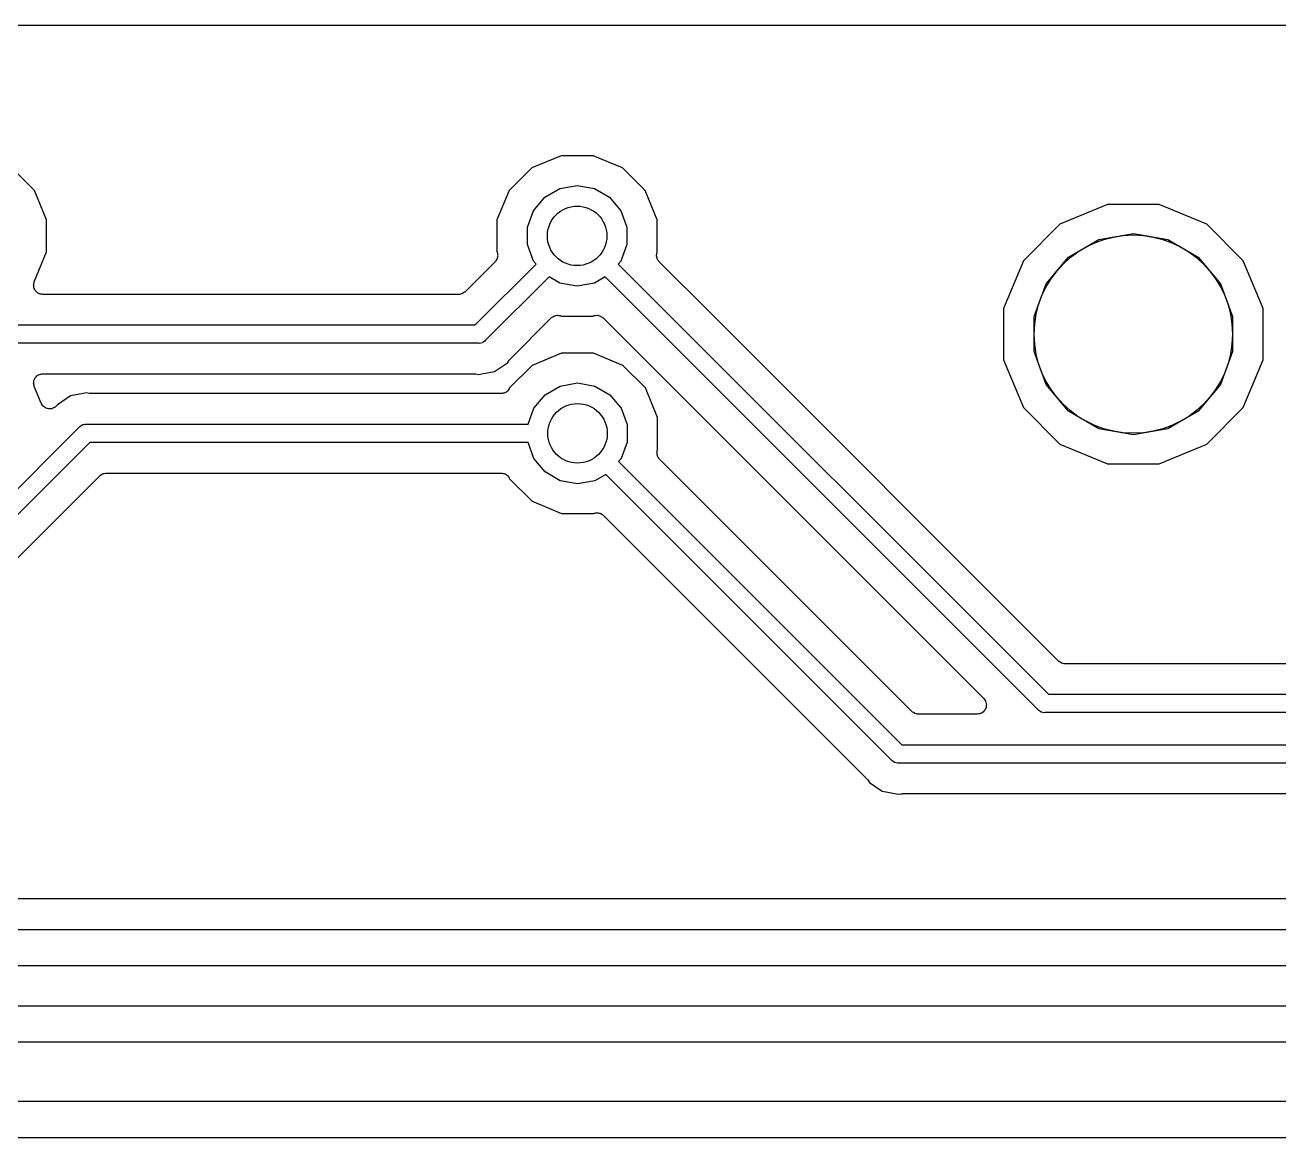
# Model space of a CAD drawing. Extents: x 24 to 196, y -189 to -31.
# Drawn here: x 102.06 to 122.92, y -51.48 to -32.96 of the extents above; entities that cross this region are included whole.
import ezdxf

# ---------------------------------------------------------------- set-up
doc = ezdxf.new("R2010")
doc.units = 0
doc.header["$MEASUREMENT"] = 0
doc.layers.add('BLACK', color=7, linetype='CONTINUOUS')

msp = doc.modelspace()

# ---------------------------------------------------------------- linework, layer by layer
at = {"layer": 'BLACK', "linetype": 'CONTINUOUS'}
for p, q in [((95.1306, -32.9565), (131.818, -32.9565)), ((110.98, -35.1315), (110.49, -35.3345)), ((111.51, -35.1315), (110.98, -35.1315)), ((112, -35.3345), (111.51, -35.1315)), ((102.215, -35.7096), (101.84, -35.3345)), ((110.49, -35.3345), (110.115, -35.7096)), ((112.375, -35.7096), (112, -35.3345)), ((110.958, -35.6773), (111.245, -35.6268)), ((111.245, -35.6268), (111.532, -35.6773)), ((102.418, -36.1998), (102.215, -35.7096)), ((110.115, -35.7096), (109.911, -36.1998)), ((110.519, -36.0459), (110.706, -35.8229)), ((110.706, -35.8229), (110.958, -35.6773)), ((111.532, -35.6773), (111.784, -35.8229)), ((111.784, -35.8229), (111.971, -36.0459)), ((112.578, -36.1998), (112.375, -35.7096)), ((110.419, -36.3194), (110.519, -36.0459)), ((111.971, -36.0459), (112.07, -36.3194)), ((120.071, -35.942), (119.278, -36.2705)), ((120.929, -35.942), (120.071, -35.942)), ((121.722, -36.2705), (120.929, -35.942)), ((102.418, -36.7303), (102.418, -36.1998)), ((109.911, -36.1998), (109.911, -36.7302)), ((112.578, -36.7302), (112.578, -36.1998)), ((119.278, -36.2705), (118.671, -36.8776)), ((122.329, -36.8776), (121.722, -36.2705)), ((110.419, -36.6106), (110.419, -36.3194)), ((112.07, -36.3194), (112.07, -36.6106)), ((119.927, -36.5256), (120.5, -36.4245)), ((120.5, -36.4245), (121.073, -36.5256)), ((110.519, -36.8841), (110.419, -36.6106)), ((112.07, -36.6106), (111.971, -36.8841)), ((119.423, -36.8165), (119.927, -36.5256)), ((121.073, -36.5256), (121.577, -36.8165)), ((102.212, -37.2289), (102.418, -36.7303)), ((109.879, -36.8972), (109.381, -37.395)), ((109.885, -36.889), (109.879, -36.8972)), ((109.892, -36.8822), (109.885, -36.889)), ((109.9, -36.8675), (109.892, -36.8822)), ((109.909, -36.8539), (109.9, -36.8675)), ((109.912, -36.8442), (109.909, -36.8539)), ((109.911, -36.7302), (109.912, -36.7311)), ((109.912, -36.7311), (109.914, -36.7409)), ((109.916, -36.8353), (109.912, -36.8442)), ((109.914, -36.7409), (109.918, -36.75)), ((109.919, -36.8188), (109.916, -36.8353)), ((109.918, -36.75), (109.92, -36.7666)), ((109.923, -36.8027), (109.919, -36.8188)), ((109.92, -36.7666), (109.923, -36.7828)), ((109.923, -36.7828), (109.922, -36.7928)), ((109.922, -36.7928), (109.923, -36.8027)), ((110.561, -36.9338), (110.519, -36.8841)), ((111.971, -36.8841), (111.929, -36.9338)), ((112.567, -36.7828), (112.57, -36.7666)), ((112.568, -36.7928), (112.567, -36.7828)), ((112.567, -36.8027), (112.568, -36.7928)), ((112.571, -36.8188), (112.567, -36.8027)), ((112.57, -36.7666), (112.572, -36.75)), ((112.574, -36.8353), (112.571, -36.8188)), ((112.572, -36.75), (112.576, -36.7409)), ((112.578, -36.8442), (112.574, -36.8353)), ((112.576, -36.7409), (112.578, -36.7311)), ((112.578, -36.7311), (112.578, -36.7302)), ((112.581, -36.8539), (112.578, -36.8442)), ((112.59, -36.8675), (112.581, -36.8539)), ((112.598, -36.8822), (112.59, -36.8675)), ((112.605, -36.889), (112.598, -36.8822)), ((112.611, -36.8972), (112.605, -36.889)), ((113.462, -37.7482), (112.611, -36.8972)), ((118.671, -36.8776), (118.342, -37.6707)), ((119.049, -37.2623), (119.423, -36.8165)), ((121.577, -36.8165), (121.951, -37.2623)), ((122.658, -37.6707), (122.329, -36.8776)), ((109.547, -37.9476), (110.561, -36.9338)), ((111.929, -36.9338), (119.09, -44.0944)), ((102.201, -37.2806), (102.203, -37.2708)), ((102.203, -37.297), (102.201, -37.2806)), ((102.203, -37.2607), (102.208, -37.2451)), ((102.203, -37.2708), (102.203, -37.2607)), ((102.203, -37.3137), (102.203, -37.297)), ((102.206, -37.3231), (102.203, -37.3137)), ((102.207, -37.333), (102.206, -37.3231)), ((102.215, -37.3478), (102.207, -37.333)), ((102.208, -37.2451), (102.212, -37.2289)), ((110.777, -37.1482), (109.722, -38.2031)), ((110.958, -37.2527), (110.777, -37.1482)), ((111.245, -37.3032), (110.958, -37.2527)), ((111.532, -37.2527), (111.245, -37.3032)), ((111.713, -37.1482), (111.532, -37.2527)), ((118.914, -44.3499), (111.713, -37.1482)), ((118.85, -37.8091), (119.049, -37.2623)), ((121.951, -37.2623), (122.15, -37.8091)), ((102.221, -37.3634), (102.215, -37.3478)), ((102.227, -37.3711), (102.221, -37.3634)), ((102.232, -37.38), (102.227, -37.3711)), ((102.244, -37.3912), (102.232, -37.38)), ((102.255, -37.4039), (102.244, -37.3912)), ((102.263, -37.409), (102.255, -37.4039)), ((102.271, -37.4157), (102.263, -37.409)), ((102.286, -37.4221), (102.271, -37.4157)), ((102.301, -37.4304), (102.286, -37.4221)), ((102.311, -37.4322), (102.301, -37.4304)), ((102.32, -37.436), (102.311, -37.4322)), ((102.336, -37.4367), (102.32, -37.436)), ((102.353, -37.4396), (102.336, -37.4367)), ((109.273, -37.4396), (102.353, -37.4396)), ((109.28, -37.4384), (109.273, -37.4396)), ((109.287, -37.439), (109.28, -37.4384)), ((109.306, -37.4339), (109.287, -37.439)), ((109.325, -37.4304), (109.306, -37.4339)), ((109.331, -37.4271), (109.325, -37.4304)), ((109.338, -37.4253), (109.331, -37.4271)), ((109.354, -37.4139), (109.338, -37.4253)), ((109.371, -37.4039), (109.354, -37.4139)), ((109.376, -37.3988), (109.371, -37.4039)), ((109.381, -37.395), (109.376, -37.3988)), ((119.256, -43.5418), (113.462, -37.7482)), ((118.342, -37.6707), (118.342, -38.5293)), ((122.658, -38.5293), (122.658, -37.6707)), ((95.8916, -37.9476), (109.547, -37.9476)), ((110.134, -38.5104), (110.813, -37.8312)), ((110.813, -37.8312), (110.821, -37.8254)), ((110.821, -37.8254), (110.828, -37.818)), ((110.828, -37.818), (110.843, -37.8103)), ((110.843, -37.8103), (110.856, -37.8008)), ((110.856, -37.8008), (110.866, -37.7982)), ((110.866, -37.7982), (110.875, -37.7936)), ((110.875, -37.7936), (110.891, -37.7914)), ((110.891, -37.7914), (110.907, -37.7871)), ((110.907, -37.7871), (110.917, -37.788)), ((110.917, -37.788), (110.927, -37.7867)), ((110.927, -37.7867), (110.943, -37.7903)), ((110.943, -37.7903), (110.96, -37.7917)), ((110.96, -37.7917), (110.969, -37.796)), ((110.969, -37.796), (110.979, -37.7981)), ((110.979, -37.7981), (110.98, -37.7985)), ((110.98, -37.7985), (111.51, -37.7985)), ((111.51, -37.7985), (111.511, -37.7981)), ((111.511, -37.7981), (111.521, -37.796)), ((111.521, -37.796), (111.53, -37.7917)), ((111.53, -37.7917), (111.547, -37.7903)), ((111.547, -37.7903), (111.563, -37.7867)), ((111.563, -37.7867), (111.573, -37.788)), ((111.573, -37.788), (111.583, -37.7871)), ((111.583, -37.7871), (111.599, -37.7914)), ((111.599, -37.7914), (111.615, -37.7936)), ((111.615, -37.7936), (111.624, -37.7982)), ((111.624, -37.7982), (111.634, -37.8008)), ((111.634, -37.8008), (111.647, -37.8103)), ((111.647, -37.8103), (111.662, -37.818)), ((111.662, -37.818), (111.669, -37.8254)), ((111.669, -37.8254), (111.677, -37.8312)), ((111.677, -37.8312), (118.01, -44.1644)), ((118.85, -38.3909), (118.85, -37.8091)), ((122.15, -37.8091), (122.15, -38.3909)), ((109.603, -38.2524), (95.9481, -38.2524)), ((109.623, -38.2542), (109.603, -38.2524)), ((109.643, -38.2489), (109.623, -38.2542)), ((109.663, -38.2454), (109.643, -38.2489)), ((109.669, -38.242), (109.663, -38.2454)), ((109.675, -38.2403), (109.669, -38.242)), ((109.692, -38.2287), (109.675, -38.2403)), ((109.709, -38.2185), (109.692, -38.2287)), ((109.722, -38.2031), (109.709, -38.2185)), ((109.868, -38.7221), (110.086, -38.5761)), ((110.086, -38.5761), (110.115, -38.5335)), ((110.115, -38.5335), (110.125, -38.5226)), ((110.125, -38.5226), (110.134, -38.5104)), ((110.987, -38.4175), (110.497, -38.6205)), ((111.517, -38.4175), (110.987, -38.4175)), ((112.007, -38.6205), (111.517, -38.4175)), ((118.342, -38.5293), (118.671, -39.3224)), ((119.049, -38.9377), (118.85, -38.3909)), ((122.15, -38.3909), (121.951, -38.9377)), ((122.329, -39.3224), (122.658, -38.5293)), ((102.244, -38.8088), (102.255, -38.7961)), ((102.255, -38.7961), (102.264, -38.791)), ((102.264, -38.791), (102.271, -38.7843)), ((102.271, -38.7843), (102.287, -38.7779)), ((102.287, -38.7779), (102.301, -38.7696)), ((102.301, -38.7696), (102.311, -38.7678)), ((102.311, -38.7678), (102.32, -38.764)), ((102.32, -38.764), (102.337, -38.7633)), ((102.337, -38.7633), (102.353, -38.7604)), ((102.353, -38.7604), (109.53, -38.7604)), ((109.53, -38.7604), (109.545, -38.763)), ((109.545, -38.763), (109.56, -38.7633)), ((109.56, -38.7633), (109.61, -38.7733)), ((109.61, -38.7733), (109.66, -38.7633)), ((109.66, -38.7633), (109.868, -38.7221)), ((110.497, -38.6205), (110.122, -38.9956)), ((112.382, -38.9956), (112.007, -38.6205)), ((102.201, -38.9194), (102.203, -38.903)), ((102.203, -38.9292), (102.201, -38.9194)), ((102.203, -38.8863), (102.206, -38.8769)), ((102.203, -38.903), (102.203, -38.8863)), ((102.203, -38.9393), (102.203, -38.9292)), ((102.209, -38.9549), (102.203, -38.9393)), ((102.206, -38.8769), (102.208, -38.867)), ((102.208, -38.867), (102.215, -38.8522)), ((102.212, -38.9711), (102.209, -38.9549)), ((102.328, -39.2507), (102.212, -38.9711)), ((102.215, -38.8522), (102.221, -38.8366)), ((102.221, -38.8366), (102.228, -38.8289)), ((102.228, -38.8289), (102.232, -38.82)), ((102.232, -38.82), (102.244, -38.8088)), ((110.112, -39.0144), (110.102, -39.0271)), ((110.116, -39.005), (110.112, -39.0144)), ((110.121, -38.9965), (110.116, -39.005)), ((110.122, -38.9956), (110.121, -38.9965)), ((110.713, -39.1089), (110.965, -38.9633)), ((110.965, -38.9633), (111.252, -38.9128)), ((111.252, -38.9128), (111.539, -38.9633)), ((111.539, -38.9633), (111.791, -39.1089)), ((112.585, -39.4857), (112.382, -38.9956)), ((119.423, -39.3835), (119.049, -38.9377)), ((121.951, -38.9377), (121.577, -39.3835)), ((102.816, -39.1289), (102.597, -39.2749)), ((103.023, -39.0877), (102.816, -39.1289)), ((103.073, -39.0777), (103.023, -39.0877)), ((103.124, -39.0877), (103.073, -39.0777)), ((103.138, -39.088), (103.124, -39.0877)), ((103.153, -39.0906), (103.138, -39.088)), ((109.98, -39.0906), (103.153, -39.0906)), ((109.99, -39.0889), (109.98, -39.0906)), ((110, -39.0893), (109.99, -39.0889)), ((110.016, -39.0843), (110, -39.0893)), ((110.032, -39.0814), (110.016, -39.0843)), ((110.041, -39.0764), (110.032, -39.0814)), ((110.051, -39.0734), (110.041, -39.0764)), ((110.064, -39.0633), (110.051, -39.0734)), ((110.078, -39.0549), (110.064, -39.0633)), ((110.085, -39.0473), (110.078, -39.0549)), ((110.093, -39.0412), (110.085, -39.0473)), ((110.102, -39.0271), (110.093, -39.0412)), ((110.526, -39.3319), (110.713, -39.1089)), ((111.791, -39.1089), (111.978, -39.3319)), ((102.331, -39.2549), (102.328, -39.2507)), ((102.332, -39.2598), (102.331, -39.2549)), ((102.345, -39.2771), (102.332, -39.2598)), ((102.357, -39.2953), (102.345, -39.2771)), ((102.361, -39.2984), (102.357, -39.2953)), ((102.364, -39.3024), (102.361, -39.2984)), ((102.381, -39.3144), (102.364, -39.3024)), ((102.399, -39.3275), (102.381, -39.3144)), ((102.403, -39.329), (102.399, -39.3275)), ((102.408, -39.3318), (102.403, -39.329)), ((102.428, -39.337), (102.408, -39.3318)), ((102.449, -39.3435), (102.428, -39.337)), ((102.454, -39.3432), (102.449, -39.3435)), ((102.459, -39.3444), (102.454, -39.3432)), ((102.48, -39.3421), (102.459, -39.3444)), ((102.502, -39.3411), (102.48, -39.3421)), ((102.507, -39.3392), (102.502, -39.3411)), ((102.512, -39.3387), (102.507, -39.3392)), ((102.531, -39.3291), (102.512, -39.3387)), ((102.551, -39.3209), (102.531, -39.3291)), ((102.555, -39.3175), (102.551, -39.3209)), ((102.559, -39.3153), (102.555, -39.3175)), ((102.574, -39.2997), (102.559, -39.3153)), ((102.59, -39.2851), (102.574, -39.2997)), ((102.592, -39.2807), (102.59, -39.2851)), ((102.596, -39.277), (102.592, -39.2807)), ((102.597, -39.2749), (102.596, -39.277)), ((110.429, -39.5986), (110.526, -39.3319)), ((111.978, -39.3319), (112.078, -39.6054)), ((118.671, -39.3224), (119.278, -39.9295)), ((119.927, -39.6744), (119.423, -39.3835)), ((121.577, -39.3835), (121.073, -39.6744)), ((121.722, -39.9295), (122.329, -39.3224)), ((102.961, -39.6479), (102.974, -39.6325)), ((102.974, -39.6325), (102.991, -39.6223)), ((102.991, -39.6223), (103.008, -39.6107)), ((103.008, -39.6107), (103.014, -39.609)), ((103.014, -39.609), (103.02, -39.6056)), ((103.02, -39.6056), (103.04, -39.6021)), ((103.04, -39.6021), (103.06, -39.5968)), ((103.06, -39.5968), (103.08, -39.5986)), ((103.08, -39.5986), (110.429, -39.5986)), ((112.078, -39.6054), (112.078, -39.8966)), ((112.585, -40.0162), (112.585, -39.4857)), ((99.2001, -43.4086), (102.961, -39.6479)), ((120.5, -39.7755), (119.927, -39.6744)), ((121.073, -39.6744), (120.5, -39.7755)), ((103.136, -39.9034), (99.3757, -43.6641)), ((110.429, -39.9034), (103.136, -39.9034)), ((110.526, -40.1701), (110.429, -39.9034)), ((112.078, -39.8966), (111.978, -40.1701)), ((112.574, -40.0688), (112.577, -40.0526)), ((112.577, -40.0526), (112.579, -40.036)), ((112.579, -40.036), (112.583, -40.0269)), ((112.583, -40.0269), (112.585, -40.0171)), ((112.585, -40.0171), (112.585, -40.0162)), ((119.278, -39.9295), (120.071, -40.258)), ((120.929, -40.258), (121.722, -39.9295)), ((110.713, -40.3931), (110.526, -40.1701)), ((111.978, -40.1701), (111.936, -40.2198)), ((111.936, -40.2198), (116.649, -44.9326)), ((112.575, -40.0788), (112.574, -40.0688)), ((112.574, -40.0887), (112.575, -40.0788)), ((112.578, -40.1048), (112.574, -40.0887)), ((112.581, -40.1213), (112.578, -40.1048)), ((112.585, -40.1302), (112.581, -40.1213)), ((112.588, -40.1399), (112.585, -40.1302)), ((112.597, -40.1535), (112.588, -40.1399)), ((112.605, -40.1682), (112.597, -40.1535)), ((112.612, -40.175), (112.605, -40.1682)), ((112.618, -40.1832), (112.612, -40.175)), ((116.815, -44.38), (112.618, -40.1832)), ((120.071, -40.258), (120.929, -40.258)), ((99.7868, -43.9714), (103.302, -40.456)), ((103.302, -40.456), (103.308, -40.4522)), ((103.308, -40.4522), (103.312, -40.4471)), ((103.312, -40.4471), (103.329, -40.4371)), ((103.329, -40.4371), (103.345, -40.4257)), ((103.345, -40.4257), (103.352, -40.4239)), ((103.352, -40.4239), (103.358, -40.4206)), ((103.358, -40.4206), (103.377, -40.4171)), ((103.377, -40.4171), (103.397, -40.412)), ((103.397, -40.412), (103.403, -40.4126)), ((103.403, -40.4126), (103.41, -40.4114)), ((103.41, -40.4114), (109.98, -40.4114)), ((109.98, -40.4114), (109.99, -40.4131)), ((109.99, -40.4131), (110, -40.4127)), ((110, -40.4127), (110.016, -40.4177)), ((110.016, -40.4177), (110.032, -40.4206)), ((110.032, -40.4206), (110.041, -40.4256)), ((110.041, -40.4256), (110.051, -40.4286)), ((110.051, -40.4286), (110.064, -40.4387)), ((110.064, -40.4387), (110.078, -40.4471)), ((110.078, -40.4471), (110.085, -40.4547)), ((110.085, -40.4547), (110.093, -40.4608)), ((110.093, -40.4608), (110.102, -40.4749)), ((110.102, -40.4749), (110.112, -40.4876)), ((110.965, -40.5387), (110.713, -40.3931)), ((111.72, -40.4342), (111.539, -40.5387)), ((116.474, -45.1881), (111.72, -40.4342)), ((110.112, -40.4876), (110.116, -40.497)), ((110.116, -40.497), (110.121, -40.5055)), ((110.121, -40.5055), (110.122, -40.5064)), ((110.122, -40.5064), (110.497, -40.8815)), ((111.252, -40.5892), (110.965, -40.5387)), ((111.539, -40.5387), (111.252, -40.5892)), ((110.497, -40.8815), (110.987, -41.0845)), ((110.987, -41.0845), (111.517, -41.0845)), ((111.517, -41.0845), (111.518, -41.0841)), ((111.518, -41.0841), (111.528, -41.082)), ((111.528, -41.082), (111.537, -41.0777)), ((111.537, -41.0777), (111.554, -41.0763)), ((111.554, -41.0763), (111.57, -41.0727)), ((111.57, -41.0727), (111.58, -41.074)), ((111.58, -41.074), (111.59, -41.0731)), ((111.59, -41.0731), (111.606, -41.0774)), ((111.606, -41.0774), (111.622, -41.0796)), ((111.622, -41.0796), (111.631, -41.0842)), ((111.631, -41.0842), (111.641, -41.0868)), ((111.641, -41.0868), (111.654, -41.0963)), ((111.654, -41.0963), (111.669, -41.104)), ((111.669, -41.104), (111.676, -41.1114)), ((111.676, -41.1114), (111.684, -41.1172)), ((111.684, -41.1172), (116.062, -45.4954)), ((119.261, -43.5456), (119.256, -43.5418)), ((119.266, -43.5507), (119.261, -43.5456)), ((119.283, -43.5607), (119.266, -43.5507)), ((119.299, -43.5721), (119.283, -43.5607)), ((119.306, -43.5739), (119.299, -43.5721)), ((119.311, -43.5772), (119.306, -43.5739)), ((119.331, -43.5807), (119.311, -43.5772)), ((119.35, -43.5858), (119.331, -43.5807)), ((119.357, -43.5852), (119.35, -43.5858)), ((119.363, -43.5864), (119.357, -43.5852)), ((141.675, -43.5864), (119.363, -43.5864)), ((118.01, -44.1644), (118.022, -44.1807)), ((118.022, -44.1807), (118.035, -44.196)), ((118.035, -44.196), (118.037, -44.2023)), ((118.037, -44.2023), (118.041, -44.2078)), ((118.041, -44.2078), (118.046, -44.227)), ((118.046, -44.227), (118.053, -44.2457)), ((119.09, -44.0944), (141.948, -44.0944)), ((116.82, -44.3838), (116.815, -44.38)), ((116.825, -44.3889), (116.82, -44.3838)), ((116.842, -44.3989), (116.825, -44.3889)), ((116.858, -44.4103), (116.842, -44.3989)), ((116.865, -44.4121), (116.858, -44.4103)), ((116.871, -44.4154), (116.865, -44.4121)), ((116.89, -44.4189), (116.871, -44.4154)), ((116.909, -44.424), (116.89, -44.4189)), ((116.916, -44.4234), (116.909, -44.424)), ((116.923, -44.4246), (116.916, -44.4234)), ((117.903, -44.4246), (116.923, -44.4246)), ((117.922, -44.4211), (117.903, -44.4246)), ((117.942, -44.4194), (117.922, -44.4211)), ((117.948, -44.4166), (117.942, -44.4194)), ((117.955, -44.4154), (117.948, -44.4166)), ((117.972, -44.4055), (117.955, -44.4154)), ((117.99, -44.397), (117.972, -44.4055)), ((117.995, -44.3923), (117.99, -44.397)), ((118.001, -44.3889), (117.995, -44.3923)), ((118.013, -44.3737), (118.001, -44.3889)), ((118.028, -44.3596), (118.013, -44.3737)), ((118.03, -44.3535), (118.028, -44.3596)), ((118.035, -44.3484), (118.03, -44.3535)), ((118.042, -44.3297), (118.035, -44.3484)), ((118.05, -44.3116), (118.042, -44.3297)), ((118.051, -44.305), (118.05, -44.3116)), ((118.053, -44.2987), (118.051, -44.305)), ((118.053, -44.2457), (118.053, -44.2524)), ((118.053, -44.2524), (118.055, -44.2589)), ((118.055, -44.2589), (118.053, -44.2787)), ((118.053, -44.2787), (118.053, -44.2987)), ((118.927, -44.3653), (118.914, -44.3499)), ((118.945, -44.3755), (118.927, -44.3653)), ((118.961, -44.3871), (118.945, -44.3755)), ((118.968, -44.3888), (118.961, -44.3871)), ((118.974, -44.3922), (118.968, -44.3888)), ((118.994, -44.3957), (118.974, -44.3922)), ((119.013, -44.401), (118.994, -44.3957)), ((119.033, -44.3992), (119.013, -44.401)), ((142.005, -44.3992), (119.033, -44.3992)), ((116.649, -44.9326), (142.202, -44.9326)), ((116.487, -45.2035), (116.474, -45.1881)), ((116.504, -45.2137), (116.487, -45.2035)), ((116.521, -45.2253), (116.504, -45.2137)), ((116.527, -45.227), (116.521, -45.2253)), ((116.533, -45.2304), (116.527, -45.227)), ((116.553, -45.2339), (116.533, -45.2304)), ((116.573, -45.2392), (116.553, -45.2339)), ((116.593, -45.2374), (116.573, -45.2392)), ((142.259, -45.2374), (116.593, -45.2374)), ((116.062, -45.4954), (116.071, -45.5076)), ((116.071, -45.5076), (116.081, -45.5185)), ((116.081, -45.5185), (116.11, -45.5611)), ((116.11, -45.5611), (116.323, -45.7035)), ((116.323, -45.7035), (116.323, -45.7035)), ((116.323, -45.7035), (116.328, -45.7071)), ((116.328, -45.7071), (116.586, -45.7583)), ((116.586, -45.7583), (116.636, -45.7483)), ((116.636, -45.7483), (116.651, -45.748)), ((116.651, -45.748), (116.666, -45.7454)), ((116.666, -45.7454), (141.535, -45.7454)), ((140.088, -47.498), (84.9106, -47.498)), ((84.6371, -48.006), (140.361, -48.006)), ((140.474, -48.6156), (84.5241, -48.6156)), ((80.6075, -49.276), (140.869, -49.276)), ((140.982, -49.8856), (80.6075, -49.8856)), ((80.0985, -50.8674), (123.046, -50.8674)), ((123.159, -51.477), (79.9855, -51.477))]:
    msp.add_line(p, q, dxfattribs=at)
at = {"layer": 'BLACK'}
for centre, radius in [((111.245, -36.465), 0.4953), ((120.5, -38.1), 1.65), ((111.252, -39.751), 0.4953)]:
    msp.add_circle(centre, radius, dxfattribs=at)

doc.saveas('drawing.dxf')
